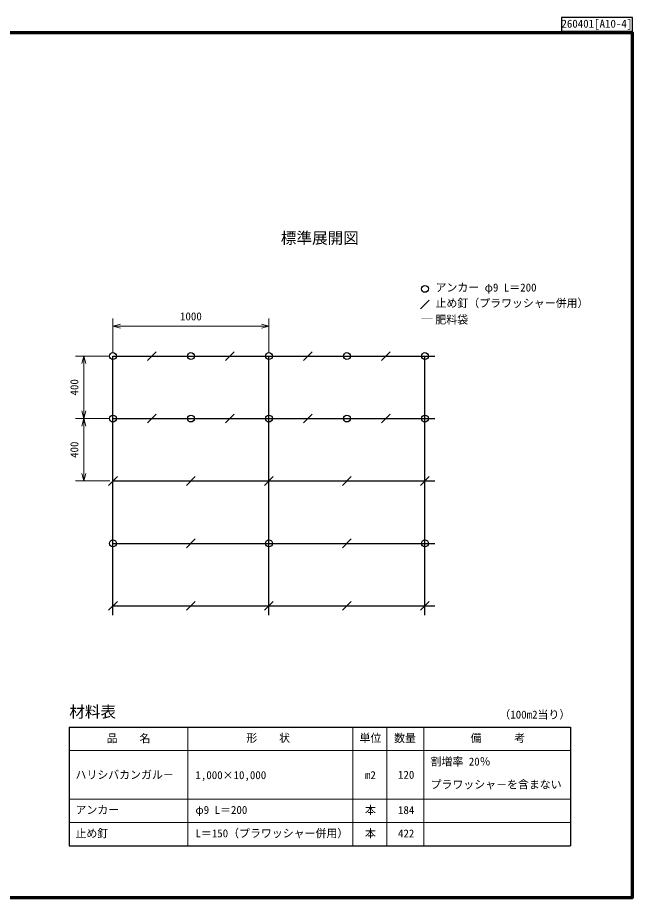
# Model space of a CAD drawing. Units: millimetres, scale not verified. Extents: x 200 to 8200, y 200 to 5838.
# Drawn here: x 4259 to 8200, y 200 to 5838 of the extents above; entities that cross this region are included whole.
import ezdxf
from ezdxf.enums import TextEntityAlignment as Align

# ---------------------------------------------------------------- set-up
doc = ezdxf.new("R2010")
doc.units = ezdxf.units.MM
doc.header["$LTSCALE"] = 20
for name, color, linetype, lineweight in [('C-DOC', 3, 'Continuous', 25), ('C-MTR-FRAM', 5, 'Continuous', 25), ('C-MTR-LINE', 5, 'Continuous', 13), ('C-STR', 7, 'Continuous', 25), ('C-STR-DIM', 1, 'Continuous', 13), ('C-STR-TXT', 7, 'Continuous', 25), ('C-TTL', 2, 'Continuous', 70)]:
    doc.layers.add(name, color=color, linetype=linetype, lineweight=lineweight)
for name, color, linetype in [('C-MTR', 5, 'Continuous'), ('C-MTR-TXT', 5, 'Continuous'), ('C-TTL-TXT', 3, 'Continuous')]:
    doc.layers.add(name, color=color, linetype=linetype)
doc.styles.add('ＭＳ ゴシック', font='')
doc.styles.get('ＭＳ ゴシック').set_extended_font_data('MS Gothic')

msp = doc.modelspace()

# ---------------------------------------------------------------- linework, layer by layer
at = {"layer": 'C-DOC'}
for p, q in [((8200, 5838), (7745, 5838)), ((7745, 5838), (7745, 5750)), ((8200, 5750), (8200, 5838)), ((7745, 5750), (8200, 5750))]:
    msp.add_line(p, q, dxfattribs=at)
at = {"layer": 'C-MTR-FRAM'}
for p, q in [((4589.91, 1290.36), (4589.91, 529.52)), ((4589.91, 1290.36), (7802.25, 1290.36)), ((7802.25, 1290.36), (7802.25, 529.52)), ((4589.91, 529.52), (7802.25, 529.52))]:
    msp.add_line(p, q, dxfattribs=at)
at = {"layer": 'C-MTR-LINE'}
for p, q in [((5349.91, 1290.36), (5349.91, 529.52)), ((6407.54, 1290.36), (6407.54, 529.52)), ((6625.45, 1290.36), (6625.45, 529.52)), ((6862.36, 1290.36), (6862.36, 529.52)), ((4589.91, 1140.36), (7802.25, 1140.36)), ((4589.91, 829.52), (7802.25, 829.52)), ((4589.91, 679.52), (7802.25, 679.52))]:
    msp.add_line(p, q, dxfattribs=at)
at = {"layer": 'C-STR'}
for p, q in [((4869.87, 2008.83), (4869.87, 3668.83)), ((5091.59, 3640.55), (5148.15, 3697.11)), ((5591.59, 3640.55), (5648.15, 3697.11)), ((5869.87, 2008.83), (5869.87, 3668.83)), ((6091.59, 3640.55), (6148.15, 3697.11)), ((6591.59, 3640.55), (6648.15, 3697.11)), ((6869.87, 2008.83), (6869.87, 3668.83)), ((5091.59, 3240.55), (5148.15, 3297.11)), ((5591.59, 3240.55), (5648.15, 3297.11)), ((6091.59, 3240.55), (6148.15, 3297.11)), ((6591.59, 3240.55), (6648.15, 3297.11)), ((4841.59, 2840.55), (4898.15, 2897.11)), ((5341.59, 2840.55), (5398.15, 2897.11)), ((5841.59, 2840.55), (5898.15, 2897.11)), ((6341.59, 2840.55), (6398.15, 2897.11)), ((6841.59, 2840.55), (6898.15, 2897.11)), ((5341.59, 2440.55), (5398.15, 2497.11)), ((6341.59, 2440.55), (6398.15, 2497.11)), ((4841.59, 2040.55), (4898.15, 2097.11)), ((5341.59, 2040.55), (5398.15, 2097.11)), ((5841.59, 2040.55), (5898.15, 2097.11)), ((6341.59, 2040.55), (6398.15, 2097.11)), ((6841.59, 2040.55), (6898.15, 2097.11))]:
    msp.add_line(p, q, dxfattribs=at)
at = {"layer": 'C-STR', "color": 3}
for p, q in [((4869.87, 3668.83), (6932.87, 3668.83)), ((4869.87, 3268.83), (6932.87, 3268.83)), ((4869.87, 2868.83), (6932.87, 2868.83)), ((4869.87, 2468.83), (6932.87, 2468.83)), ((4869.87, 2068.83), (6932.87, 2068.83))]:
    msp.add_line(p, q, dxfattribs=at)
at = {"layer": 'C-STR'}
for centre in [(4869.87, 3668.83), (5369.87, 3668.83), (5869.87, 3668.83), (6369.87, 3668.83), (6869.87, 3668.83), (4869.87, 3268.83), (5369.87, 3268.83), (5869.87, 3268.83), (6369.87, 3268.83), (6869.87, 3268.83), (4869.87, 2468.83), (5869.87, 2468.83), (6869.87, 2468.83)]:
    msp.add_circle(centre, 22, dxfattribs=at)
at = {"layer": 'C-STR-DIM'}
for p, q in [((4869.87, 3688.83), (4869.87, 3908.83)), ((5869.87, 3688.83), (5869.87, 3908.83)), ((4869.87, 3859.83), (4918.17, 3872.77)), ((4869.87, 3859.83), (4918.17, 3846.89)), ((4869.87, 3859.83), (5869.87, 3859.83)), ((4869.87, 3848.83), (4869.87, 3819.83)), ((5869.87, 3859.83), (5821.57, 3872.77)), ((5869.87, 3859.83), (5821.57, 3846.89)), ((5869.87, 3848.83), (5869.87, 3819.83)), ((4849.87, 3668.83), (4629.87, 3668.83)), ((4683.26, 3668.83), (4670.32, 3620.53)), ((4683.26, 3268.83), (4683.26, 3668.83)), ((4683.26, 3668.83), (4696.2, 3620.53)), ((4683.26, 3268.83), (4670.32, 3317.13)), ((4683.26, 3268.83), (4696.2, 3317.13)), ((4849.87, 3268.83), (4629.87, 3268.83)), ((4683.26, 3268.83), (4670.32, 3220.53)), ((4683.26, 2868.83), (4683.26, 3268.83)), ((4683.26, 3268.83), (4696.2, 3220.53)), ((4683.26, 2868.83), (4670.32, 2917.13)), ((4683.26, 2868.83), (4696.2, 2917.13)), ((4849.87, 2868.83), (4629.87, 2868.83))]:
    msp.add_line(p, q, dxfattribs=at)
at = {"layer": 'C-STR-TXT'}
msp.add_line((6841.59, 3971.25), (6898.15, 4027.81), dxfattribs=at)
msp.add_circle((6869.87, 4099.53), 22, dxfattribs=at)
at = {"layer": 'C-TTL'}
msp.add_lwpolyline([(200, 200), (8200, 200), (8200, 5740), (200, 5740)], close=True, dxfattribs=at)

# ---------------------------------------------------------------- texts
at = {"layer": 'C-DOC', "style": 'ＭＳ ゴシック'}
msp.add_text('260401[A10-4]', height=51.32, dxfattribs=at).set_placement((7745, 5758), align=Align.BOTTOM_LEFT)
at = {"layer": 'C-MTR', "style": 'ＭＳ ゴシック'}
msp.add_text('材料表', height=73.31, dxfattribs=at).set_placement((4589.91, 1330.36), align=Align.BOTTOM_LEFT)
at = {"layer": 'C-MTR-TXT', "style": 'ＭＳ ゴシック'}
for s, p in [('（100m2当り）', (7347.25, 1330.36)), ('\u3000品\u3000\u3000名\u3000', (4760.09, 1178.36)), ('\u3000形\u3000\u3000状\u3000', (5655.15, 1180.36)), ('数量', (6672.32, 1179.36)), ('割増率 20％', (6906.13, 1029.36)), ('ハリシバカンガル－', (4629.91, 944.58)), ('1,000×10,000', (5398.81, 942.58)), ('プラワッシャ－を含まない', (6906.13, 882.26)), ('アンカー', (4629.91, 719.52)), ('φ9 L＝200', (5398.81, 719.52)), ('止め釘', (4629.91, 569.52)), ('L＝150（プラワッシャー併用）', (5398.81, 569.52))]:
    msp.add_text(s, height=51.32, dxfattribs=at).set_placement(p, align=Align.BOTTOM_LEFT)
for s, p in [('単位', (6520.54, 1180.36)), ('\u3000備\u3000\u3000\u3000考\u3000', (7337.47, 1179.36)), ('m2', (6520.54, 942.58)), ('本', (6520.54, 718.52)), ('本', (6520.54, 568.52))]:
    msp.add_text(s, height=51.32, dxfattribs=at).set_placement(p, align=Align.BOTTOM_CENTER)
for s, p in [('120', (6802.06, 944.58)), ('184', (6802.06, 718.52)), ('422', (6802.06, 568.52))]:
    msp.add_text(s, height=51.32, dxfattribs=at).set_placement(p, align=Align.BOTTOM_RIGHT)
at = {"layer": 'C-STR-DIM', "color": 7, "style": 'ＭＳ ゴシック'}
msp.add_text('1000', height=51.32, dxfattribs=at).set_placement((5299.87, 3882.48), align=Align.BOTTOM_LEFT)
for p in [(4663.26, 3416.33), (4663.26, 3016.33)]:
    msp.add_text('400', height=51.32, rotation=90, dxfattribs=at).set_placement(p, align=Align.BOTTOM_LEFT)
at = {"layer": 'C-STR-TXT', "style": 'ＭＳ ゴシック'}
for s, p in [('アンカー φ9 L＝200', (6937.99, 4067.03)), ('止め釘（プラワッシャー併用）', (6937.99, 3967.03)), ('肥料袋', (6936.72, 3861.38))]:
    msp.add_text(s, height=51.32, dxfattribs=at).set_placement(p, align=Align.BOTTOM_LEFT)
at = {"layer": 'C-STR-TXT', "color": 3, "style": 'ＭＳ ゴシック', "width": 1.2}
msp.add_text('―', height=51.32, dxfattribs=at).set_placement((6841.72, 3865.38), align=Align.BOTTOM_LEFT)
at = {"layer": 'C-TTL-TXT', "color": 7, "style": 'ＭＳ ゴシック'}
msp.add_text('標準展開図', height=73.31, dxfattribs=at).set_placement((5946.08, 4462.38), align=Align.TOP_LEFT)

doc.saveas('drawing.dxf')
